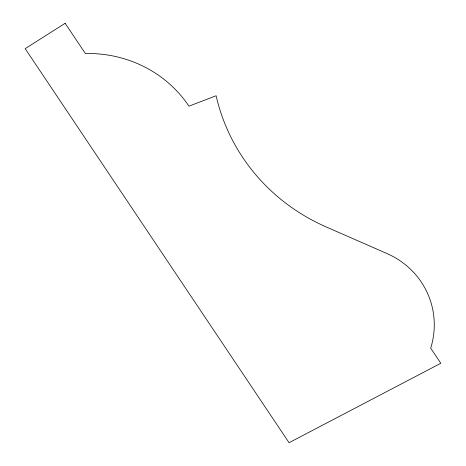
<?xml version="1.0" encoding="UTF-8"?>
<svg xmlns="http://www.w3.org/2000/svg" width="466" height="466" viewBox="0 0 466 466"><rect width="100%" height="100%" fill="white"/><g stroke="black" fill="none" stroke-linecap="round" stroke-linejoin="round"><path stroke-width="0.7" d="M65.129 23.3L25.187 48.668L289.06 442.7L440.813 363.282L430.695 348.172A83.967 80.129 -17.5 0 0 386.972 253.551L326.101 226.884A203.566 194.252 -17.5 0 1 216.119 95.751L188.934 106.172A123.781 118.119 -17.5 0 0 85.36 53.514L65.129 23.3"/></g></svg>
